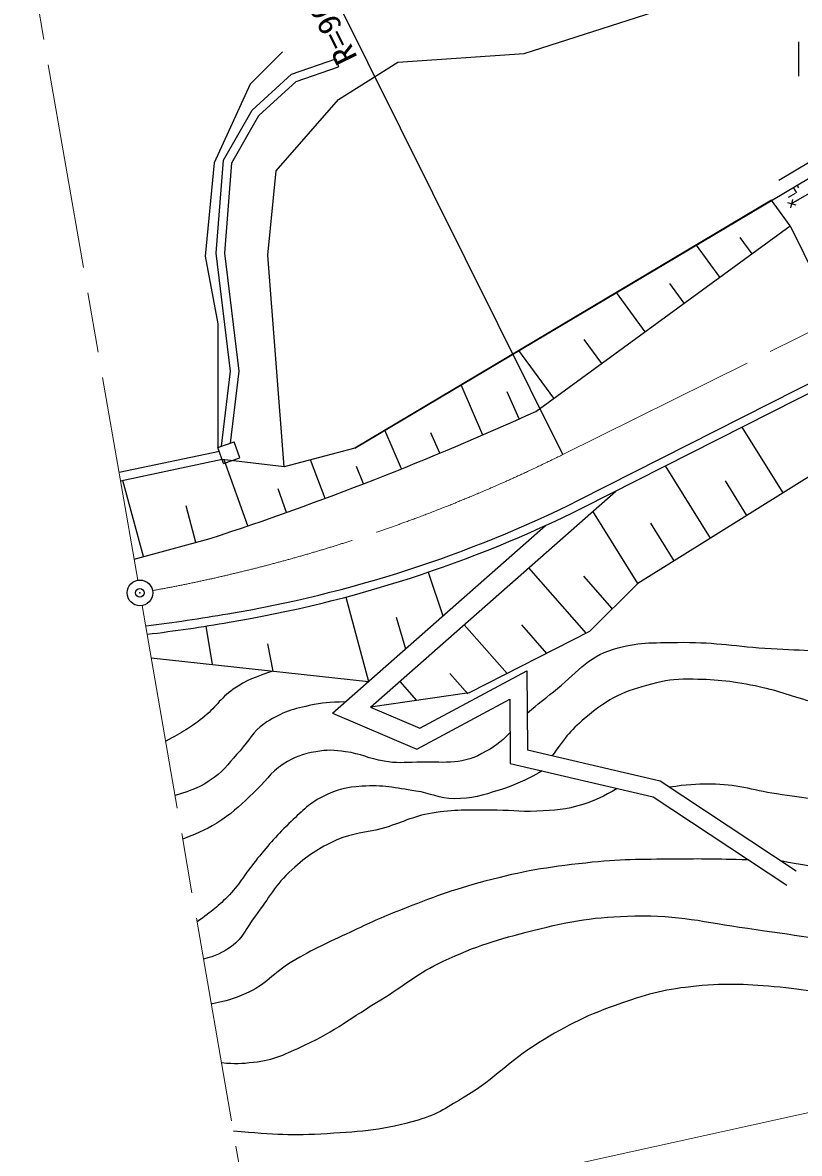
# Model space of a CAD drawing. Units: millimetres, scale not verified. Extents: x 40000 to 680000, y 20000 to 380000.
# Drawn here: x 79279 to 124548, y 240517 to 306454 of the extents above; entities that cross this region are included whole.
import ezdxf
from ezdxf.enums import TextEntityAlignment as Align

# ---------------------------------------------------------------- set-up
doc = ezdxf.new("R2010")
doc.units = ezdxf.units.MM
doc.header["$LTSCALE"] = 1000
doc.header["$PDMODE"] = 32
doc.header["$PDSIZE"] = 500
doc.linetypes.add('CHAIN', pattern=[18.5, 12, -1.5, 3.5, -1.5])
for name, color, linetype, lineweight in [('S-BGD', 7, 'Continuous', 25), ('S-BMK', 2, 'CHAIN', 13), ('S-BMK-SRVR', 3, 'Continuous', 25), ('S-STR-HTXT', 7, 'Continuous', 13)]:
    doc.layers.add(name, color=color, linetype=linetype, lineweight=lineweight)
doc.layers.add('S-OTRS', color=6, linetype='Continuous')
doc.styles.add('ＭＳ ゴシック', font='')
doc.styles.get('ＭＳ ゴシック').set_extended_font_data('MS Gothic')

msp = doc.modelspace()

# ---------------------------------------------------------------- linework, layer by layer
at = {"layer": 'S-BGD'}
for p, q in [((110759, 281266), (97417, 308136)), ((108512, 304661), (118095, 307721)), ((124505, 305324), (124505, 303324)), ((94423, 304759), (92537, 302873)), ((101138, 304141), (108512, 304661)), ((94951, 303451), (97526, 304340)), ((97526, 304340), (97689, 303868)), ((97688, 301967), (101138, 304141)), ((92656, 301347), (94951, 303451)), ((95213, 303012), (97689, 303868)), ((92537, 302873), (90446, 298281)), ((93051, 301031), (95213, 303012)), ((90985, 298435), (92656, 301347)), ((94049, 297807), (97688, 301967)), ((91475, 298284), (93051, 301031)), ((90446, 298281), (89913, 292827)), ((90568, 293005), (90985, 298435)), ((91070, 293015), (91475, 298284)), ((93576, 292892), (94049, 297807)), ((124185, 296840), (124372, 296526)), ((124400, 296968), (124494, 296811)), ((122929, 296093), (98633, 281646)), ((124016, 294604), (122929, 296093)), ((124310, 296490), (123892, 296249)), ((124156, 296144), (124026, 295661)), ((124091, 295902), (124518, 296148)), ((123850, 295967), (124332, 295837)), ((109185, 283778), (124016, 294604)), ((124016, 294604), (125613, 291377)), ((119914, 291609), (118544, 293486)), ((121790, 292979), (121105, 293917)), ((89913, 292827), (90651, 288891)), ((91395, 286131), (90568, 293005)), ((91898, 286131), (91070, 293015)), ((94521, 280555), (93576, 292892)), ((117842, 290097), (117007, 291241)), ((115554, 288428), (113885, 290715)), ((90651, 288891), (90664, 281683)), ((113029, 286584), (112011, 287978)), ((110240, 284548), (108204, 287337)), ((111721, 278618), (127911, 286825)), ((111945, 278171), (128096, 286358)), ((90873, 281756), (91395, 286131)), ((91399, 281939), (91898, 286131)), ((134793, 286010), (115129, 273756)), ((106094, 282407), (104835, 285334)), ((108226, 283346), (107518, 284927)), ((123599, 279035), (121211, 282868)), ((101357, 280431), (100386, 282689)), ((103587, 281342), (103074, 282534)), ((90664, 281683), (91608, 282012)), ((90992, 280738), (90664, 281683)), ((91937, 281067), (91608, 282012)), ((98633, 281646), (94521, 280555)), ((98633, 281646), (94521, 280555)), ((90745, 281449), (84900, 280214)), ((90911, 280973), (84985, 279721)), ((90911, 280973), (84985, 279721)), ((94521, 280555), (90911, 280973)), ((90992, 280738), (91937, 281067)), ((92406, 277105), (91019, 280960)), ((96903, 278711), (96065, 280965)), ((99136, 279557), (98746, 280565)), ((119372, 276401), (116751, 280607)), ((86319, 275319), (85125, 279750)), ((121486, 277718), (120233, 279728)), ((94659, 277893), (94166, 279273)), ((99556, 266544), (113847, 279135)), ((89381, 276144), (88807, 278275)), ((115129, 273756), (112511, 277958)), ((97334, 266185), (109752, 277126)), ((117250, 275079), (115881, 277275)), ((85774, 275172), (90214, 276368)), ((85774, 275172), (90214, 276368)), ((102905, 274408), (103773, 271858)), ((108759, 274652), (112116, 270842)), ((111976, 274168), (113622, 272299)), ((115129, 273756), (112316, 270944)), ((98120, 272960), (99430, 268032)), ((101045, 271789), (101601, 269945)), ((89964, 271265), (90321, 269026)), ((105008, 271347), (107517, 268499)), ((108350, 271335), (109817, 269670)), ((112316, 270944), (105308, 267373)), ((93558, 270239), (93869, 268639)), ((86773, 269414), (99430, 268032)), ((102437, 265318), (108663, 268665)), ((104183, 268501), (105234, 267308)), ((108663, 268665), (108696, 264046)), ((101256, 268041), (102235, 266930)), ((105308, 267373), (99556, 266544)), ((99556, 266544), (102437, 265318)), ((102262, 264089), (107675, 266999)), ((107675, 266999), (107702, 263252)), ((97334, 266185), (102262, 264089)), ((108696, 264046), (116428, 262239)), ((107702, 263252), (116025, 261306)), ((116428, 262239), (124360, 256984)), ((116025, 261306), (123808, 256150))]:
    msp.add_line(p, q, dxfattribs=at)
for points in [[(123347, 297272), (128829, 300532), (133413, 304413), (135303, 306450), (137082, 308154), (139615, 309781), (142106, 310954), (144522, 311258), (143765, 313833), (145710, 316692), (145894, 319140)], [(124091, 295902), (129711, 299136), (135171, 302964), (136491, 305311), (138174, 307121), (140478, 308335), (143893, 309846), (150915, 312106), (155374, 310068), (159288, 312325), (163071, 313566), (164702, 313771), (166180, 313810), (168688, 313639), (171148, 313239)], [(98633, 281646), (129295, 299879), (133930, 303802), (136079, 305739)]]:
    msp.add_lwpolyline(points, dxfattribs=at)
for centre, radius, start, end in [((31617, 454368), 187396, 288.22131, 294.45148), ((79215, 344060), 73071, 279.47209, 296.41427), ((79215, 344060), 73571, 279.47371, 296.41585), ((76050, 358586), 87922, 276.80997, 279.94853), ((76050, 358586), 88422, 276.80997, 279.94719)]:
    msp.add_arc(centre, radius, start, end, dxfattribs=at)
for points, knots in [([(108681, 266187), (109404, 266797), (109610, 266956), (110219, 267433), (111541, 268468), (112115, 269441), (113724, 269920), (115128, 270338), (115989, 270292), (117454, 270316), (119446, 270348), (120555, 270118), (122542, 269977), (124552, 269833), (125696, 269899), (127685, 269581), (129668, 269264), (130728, 268832), (132660, 268281), (134104, 267869), (135008, 267856), (136334, 267150), (137827, 266355), (138647, 265807), (139838, 264607), (140790, 263647), (141130, 263192), (141986, 261894)], [0, 0, 0, 0, 1, 1, 1, 2, 2, 2, 3, 3, 3, 4, 4, 4, 5, 5, 5, 6, 6, 6, 7, 7, 7, 8, 8, 8, 9, 9, 9, 9]), ([(93869, 268639), (92801, 268276), (92378, 268138), (91556, 267580), (90762, 267041), (90523, 266488), (89765, 265901), (88982, 265293), (88641, 265110), (87617, 264552)], [0, 0, 0, 0, 1, 1, 1, 2, 2, 2, 3, 3, 3, 3]), ([(139612, 260763), (137980, 261810), (137490, 262124), (136051, 262854), (134614, 263584), (133758, 263889), (132264, 264494), (130735, 265112), (129872, 265445), (128307, 265963), (127107, 266361), (126414, 266520), (125198, 266868), (123941, 267227), (123257, 267513), (121976, 267772), (120476, 268076), (119607, 268152), (118076, 268168), (117230, 268177), (116747, 268100), (115928, 267885), (114352, 267473), (113444, 267069), (112197, 266020), (111274, 265243), (110916, 264815), (110150, 263706)], [0, 0, 0, 0, 1, 1, 1, 2, 2, 2, 3, 3, 3, 4, 4, 4, 5, 5, 5, 6, 6, 6, 7, 7, 7, 8, 8, 8, 9, 9, 9, 9]), ([(98078, 266840), (97132, 266830), (96784, 266800), (95977, 266628), (94893, 266397), (94268, 266181), (93347, 265565), (92665, 265109), (92506, 264599), (91948, 263998), (91369, 263375), (91119, 262939), (90436, 262431), (89653, 261848), (89207, 261722), (88167, 261382)], [0, 0, 0, 0, 1, 1, 1, 2, 2, 2, 3, 3, 3, 4, 4, 4, 5, 5, 5, 5]), ([(107689, 265059), (107088, 264439), (106754, 264210), (106051, 263830), (104731, 263117), (103744, 263376), (102245, 263326), (101502, 263302), (101076, 263260), (100342, 263382), (99453, 263531), (98997, 263819), (98104, 263942), (97432, 264034), (97036, 264061), (96369, 263942), (95585, 263802), (95132, 263649), (94466, 263214), (93676, 262699), (93428, 262170), (92731, 261535), (92032, 260898), (91672, 260492), (90884, 259968), (90058, 259419), (89676, 259270), (88608, 258840)], [0, 0, 0, 0, 1, 1, 1, 2, 2, 2, 3, 3, 3, 4, 4, 4, 5, 5, 5, 6, 6, 6, 7, 7, 7, 8, 8, 8, 9, 9, 9, 9]), ([(109562, 262817), (108462, 262229), (108080, 262021), (107058, 261703), (106059, 261393), (105473, 261178), (104428, 261200), (103536, 261218), (103071, 261514), (102189, 261647), (100974, 261832), (100281, 262009), (99055, 261927), (98129, 261866), (97591, 261725), (96760, 261312), (95883, 260876), (95516, 260415), (94802, 259745), (93967, 258960), (93577, 258441), (92843, 257562), (92223, 256820), (92000, 256301), (91332, 255603), (90665, 254906), (90355, 254679), (89446, 254010)], [0, 0, 0, 0, 1, 1, 1, 2, 2, 2, 3, 3, 3, 4, 4, 4, 5, 5, 5, 6, 6, 6, 7, 7, 7, 8, 8, 8, 9, 9, 9, 9]), ([(113933, 261795), (113077, 261298), (112749, 261131), (111927, 260864), (110918, 260537), (110300, 260526), (109241, 260472), (108192, 260419), (107604, 260541), (106554, 260528), (105219, 260511), (104456, 260585), (103140, 260360), (101968, 260160), (101375, 259787), (100230, 259465), (99209, 259178), (98570, 259221), (97600, 258793), (96474, 258297), (95886, 257880), (94970, 257058), (93973, 256165), (93670, 255424), (92843, 254372), (92294, 253674), (92164, 253100), (91444, 252581), (90878, 252174), (90552, 252048), (89823, 251835)], [0, 0, 0, 0, 1, 1, 1, 2, 2, 2, 3, 3, 3, 4, 4, 4, 5, 5, 5, 6, 6, 6, 7, 7, 7, 8, 8, 8, 9, 9, 9, 10, 10, 10, 10]), ([(116960, 261886), (118055, 262043), (118430, 262062), (119376, 262063), (120894, 262064), (121720, 261730), (123220, 261498), (124945, 261231), (125926, 261150), (127629, 260763), (129755, 260280), (130921, 259898), (132999, 259237), (134536, 258748), (135426, 258536), (136899, 257880), (138398, 257213), (138927, 256878), (140573, 255845)], [0, 0, 0, 0, 1, 1, 1, 2, 2, 2, 3, 3, 3, 4, 4, 4, 5, 5, 5, 6, 6, 6, 6]), ([(121577, 257628), (119527, 257685), (118970, 257694), (117299, 257674), (115265, 257650), (114117, 257678), (112095, 257450), (109777, 257189), (108472, 256988), (106218, 256387), (104255, 255863), (103187, 255446), (101294, 254708), (100136, 254256), (99509, 253948), (98383, 253421), (97029, 252786), (96252, 252455), (94970, 251686), (93878, 251030), (93455, 250336), (92283, 249839), (91528, 249518), (91193, 249410), (90276, 249222)], [0, 0, 0, 0, 1, 1, 1, 2, 2, 2, 3, 3, 3, 4, 4, 4, 5, 5, 5, 6, 6, 6, 7, 7, 7, 8, 8, 8, 8]), ([(123443, 257591), (126088, 257120), (126890, 256975), (129042, 256354), (131230, 255723), (132462, 255339), (134525, 254376), (135742, 253808), (136181, 253593), (137577, 252793)], [0, 0, 0, 0, 1, 1, 1, 2, 2, 2, 3, 3, 3, 3]), ([(90868, 245809), (91697, 245740), (92011, 245753), (92736, 245835), (93955, 245971), (94604, 246306), (95714, 246827), (97539, 247684), (98421, 248429), (100146, 249473), (101576, 250339), (102272, 251014), (103785, 251723), (105739, 252638), (106919, 252982), (109012, 253509), (111290, 254083), (112617, 254313), (114966, 254369), (117539, 254430), (118967, 254004), (121516, 253641), (124296, 253246), (125870, 253063), (128595, 252384), (131529, 251654), (132572, 251236), (135938, 249936)], [0, 0, 0, 0, 1, 1, 1, 2, 2, 2, 3, 3, 3, 4, 4, 4, 5, 5, 5, 6, 6, 6, 7, 7, 7, 8, 8, 8, 9, 9, 9, 9]), ([(135078, 247290), (133551, 247864), (133117, 248021), (131836, 248415), (130357, 248870), (129513, 249085), (127999, 249407), (126229, 249784), (125237, 250036), (123434, 250201), (121530, 250375), (120442, 250450), (118538, 250267), (116797, 250100), (115826, 249844), (114172, 249275), (112194, 248595), (111128, 248050), (109342, 246959), (107591, 245890), (106872, 244899), (105108, 243850), (104065, 243229), (103494, 242802), (102330, 242461), (100323, 241873), (99123, 241798), (97037, 241667), (94902, 241532), (94085, 241603), (91562, 241811)], [0, 0, 0, 0, 1, 1, 1, 2, 2, 2, 3, 3, 3, 4, 4, 4, 5, 5, 5, 6, 6, 6, 7, 7, 7, 8, 8, 8, 9, 9, 9, 10, 10, 10, 10])]:
    msp.add_open_spline(points, degree=3, knots=knots, dxfattribs=at)
at = {"layer": 'S-BMK'}
for p, q in [((85988, 273940), (79279, 312613)), ((110758, 281266), (126444, 289055)), ((86244, 272462), (92953, 233790))]:
    msp.add_line(p, q, dxfattribs=at)
for radius, start, end in [(90000, 290.0276, 296.4057), (89999, 280.31904, 290.0276)]:
    msp.add_arc((70733, 361876), radius, start, end, dxfattribs=at)
at = {"layer": 'S-BMK-SRVR'}
msp.add_circle((86116, 273201), 750, dxfattribs=at)
msp.add_point((86116, 273201), dxfattribs=at)
msp.add_point((86116, 273201), dxfattribs=at)
at = {"layer": 'S-OTRS'}
msp.add_point((86116, 273201), dxfattribs=at)
at = {"layer": 'S-STR-HTXT'}
msp.add_line((92616, 235735), (284349, 278079), dxfattribs=at)

# ---------------------------------------------------------------- texts
at = {"layer": 'S-BGD', "style": 'ＭＳ ゴシック', "width": 1.1}
msp.add_text('R=90', height=1320, rotation=116.406, dxfattribs=at).set_placement((97417, 308136), align=Align.BOTTOM_RIGHT)

doc.saveas('drawing.dxf')
